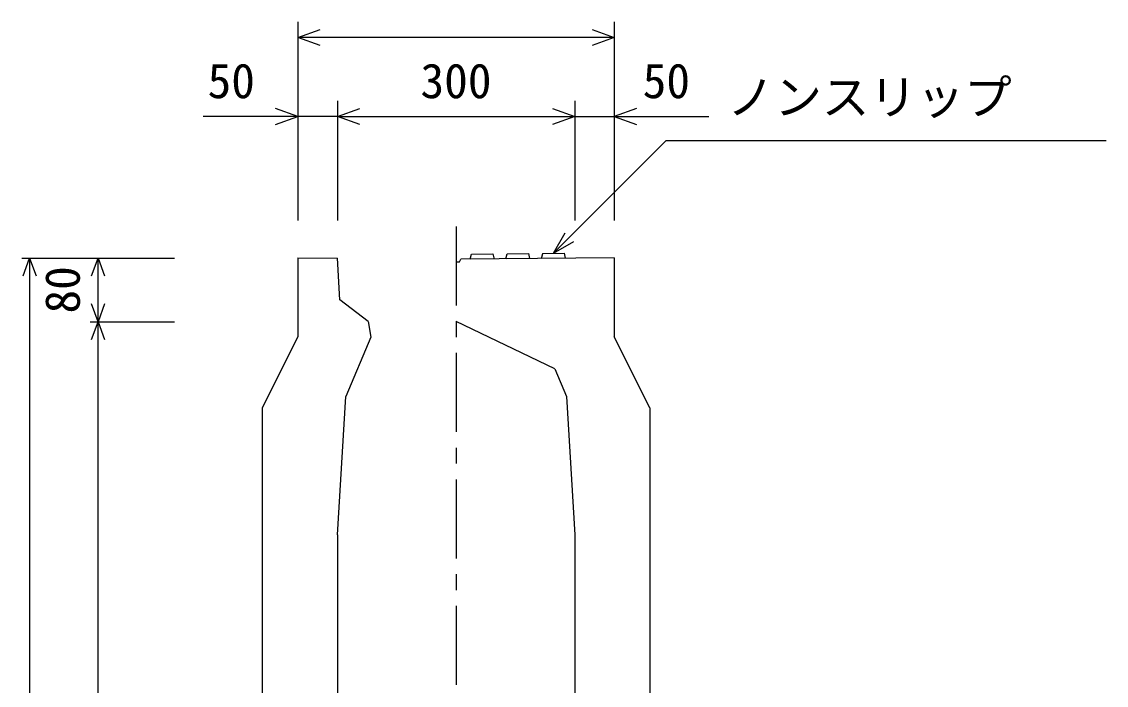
# Model space of a CAD drawing. Units: millimetres, scale not verified. Extents: x -16800 to 16800, y -5940 to 5940.
# Drawn here: x 6401 to 7772, y -762 to 78 of the extents above; entities that cross this region are included whole.
import ezdxf
from ezdxf.enums import TextEntityAlignment as Align

# ---------------------------------------------------------------- set-up
doc = ezdxf.new("R2010")
doc.units = ezdxf.units.MM
doc.header["$LTSCALE"] = 20
doc.linetypes.add('CHAIN1', pattern=[8, 5, -1, 1, -1])
for name, color, linetype, lineweight in [('0-0_DIM', 7, 'Continuous', 25), ('0-2_HATCH', 6, 'Continuous', 25), ('0-5_OUTLINE', 3, 'Continuous', 25)]:
    doc.layers.add(name, color=color, linetype=linetype, lineweight=lineweight)
doc.styles.add('ＭＳ ゴシック', font='')
doc.styles.get('ＭＳ ゴシック').set_extended_font_data('MS Gothic')

msp = doc.modelspace()

# ---------------------------------------------------------------- linework, layer by layer
at = {"layer": '0-0_DIM'}
for p, q in [((6750, 77.83), (6750, -173.91)), ((7150, 77.83), (7150, -173.91)), ((7150, 57.83), (6750, 57.83)), ((6800, -22.17), (6800, -173.91)), ((7100, -22.17), (7100, -173.91)), ((6750, -42.17), (6630.34, -42.17)), ((6800, -42.17), (6750, -42.17)), ((6800, -42.17), (7100, -42.17)), ((7100, -42.17), (7150, -42.17)), ((7150, -42.17), (7269.66, -42.17)), ((7072.95, -215.19), (7215.16, -72.97)), ((7772.05, -72.97), (7215.16, -72.97)), ((7072.95, -215.19), (7087.95, -189.21)), ((7072.95, -215.19), (7098.93, -200.19)), ((6400.8, -221.38), (6594.13, -221.38)), ((6410.8, -221.38), (6410.8, -1451.38)), ((6497.46, -301.88), (6497.46, -221.38)), ((6487.46, -301.88), (6594.13, -301.88)), ((6497.46, -1401.38), (6497.46, -301.88))]:
    msp.add_line(p, q, dxfattribs=at)
at = {"layer": '0-0_DIM', "linetype": 'CHAIN1'}
msp.add_line((6950, -181.24), (6950, -1756.54), dxfattribs=at)
at = {"layer": '0-0_DIM'}
for points in [[(6778.23, 47.57), (6750.04, 57.83), (6778.23, 68.09)], [(7121.85, 68.09), (7150.04, 57.83), (7121.85, 47.57)], [(6721.81, -52.43), (6750, -42.17), (6721.81, -31.91)], [(6828.19, -52.43), (6800, -42.17), (6828.19, -31.91)], [(7071.88, -31.91), (7100.08, -42.17), (7071.88, -52.43)], [(7178.12, -31.91), (7149.92, -42.17), (7178.12, -52.43)], [(6402.59, -243.93), (6410.8, -221.38), (6419.01, -243.93)], [(6489.26, -243.93), (6497.46, -221.38), (6505.67, -243.93)], [(6505.67, -279.33), (6497.46, -301.88), (6489.26, -279.33)], [(6489.26, -324.43), (6497.46, -301.88), (6505.67, -324.43)]]:
    msp.add_lwpolyline(points, dxfattribs=at)
at = {"layer": '0-2_HATCH'}
for p, q in [((7013, -222.3), (7014.5, -215.78)), ((7058, -221.84), (7059.5, -215.32))]:
    msp.add_line(p, q, dxfattribs=at)
for points in [[(6968, -222.76), (6969.45, -216.24), (6996.45, -215.97), (6998, -222.45)], [(7014.45, -215.78), (7041.45, -215.51), (7043, -221.99)], [(7059.45, -215.32), (7086.45, -215.05), (7088, -221.53)]]:
    msp.add_lwpolyline(points, dxfattribs=at)
at = {"layer": '0-5_OUTLINE'}
for p, q in [((6750, -220.88), (6750, -320.88)), ((6750, -220.88), (6800, -221.38)), ((6950, -226.08), (6954.5, -226.08)), ((6954.5, -226.08), (6956, -222.82)), ((7150, -220.88), (6956, -222.82)), ((7150, -220.88), (7150, -320.88)), ((6839, -301.38), (6842, -321.38)), ((7074.8, -361.38), (6950, -301.38)), ((6750, -320.88), (6705, -410.88)), ((6842, -321.38), (6810.5, -396.38)), ((7195, -410.88), (7150, -320.88)), ((6800, -571.38), (6810.5, -396.38)), ((6705, -410.88), (6705, -1451.38)), ((7195, -410.88), (7195, -1451.38)), ((6800, -571.38), (6800, -1451.38))]:
    msp.add_line(p, q, dxfattribs=at)
for points in [[(6839, -301.38), (6803, -274.25), (6800, -221.38)], [(7074.8, -361.38), (7089.5, -396.38), (7100, -571.38), (7100, -1451.38)]]:
    msp.add_lwpolyline(points, dxfattribs=at)

# ---------------------------------------------------------------- texts
at = {"layer": '0-0_DIM', "style": 'ＭＳ ゴシック'}
for s, p in [('50', (6635.81, -32.17)), ('300', (6905, -32.17)), ('50', (7185.91, -32.17)), ('ノンスリップ', (7292.47, -52.79))]:
    msp.add_text(s, height=43.99, dxfattribs=at).set_placement(p, align=Align.BOTTOM_LEFT)
msp.add_text('80', height=43.99, rotation=90, dxfattribs=at).set_placement((6487.46, -291.38), align=Align.BOTTOM_LEFT)

doc.saveas('drawing.dxf')
